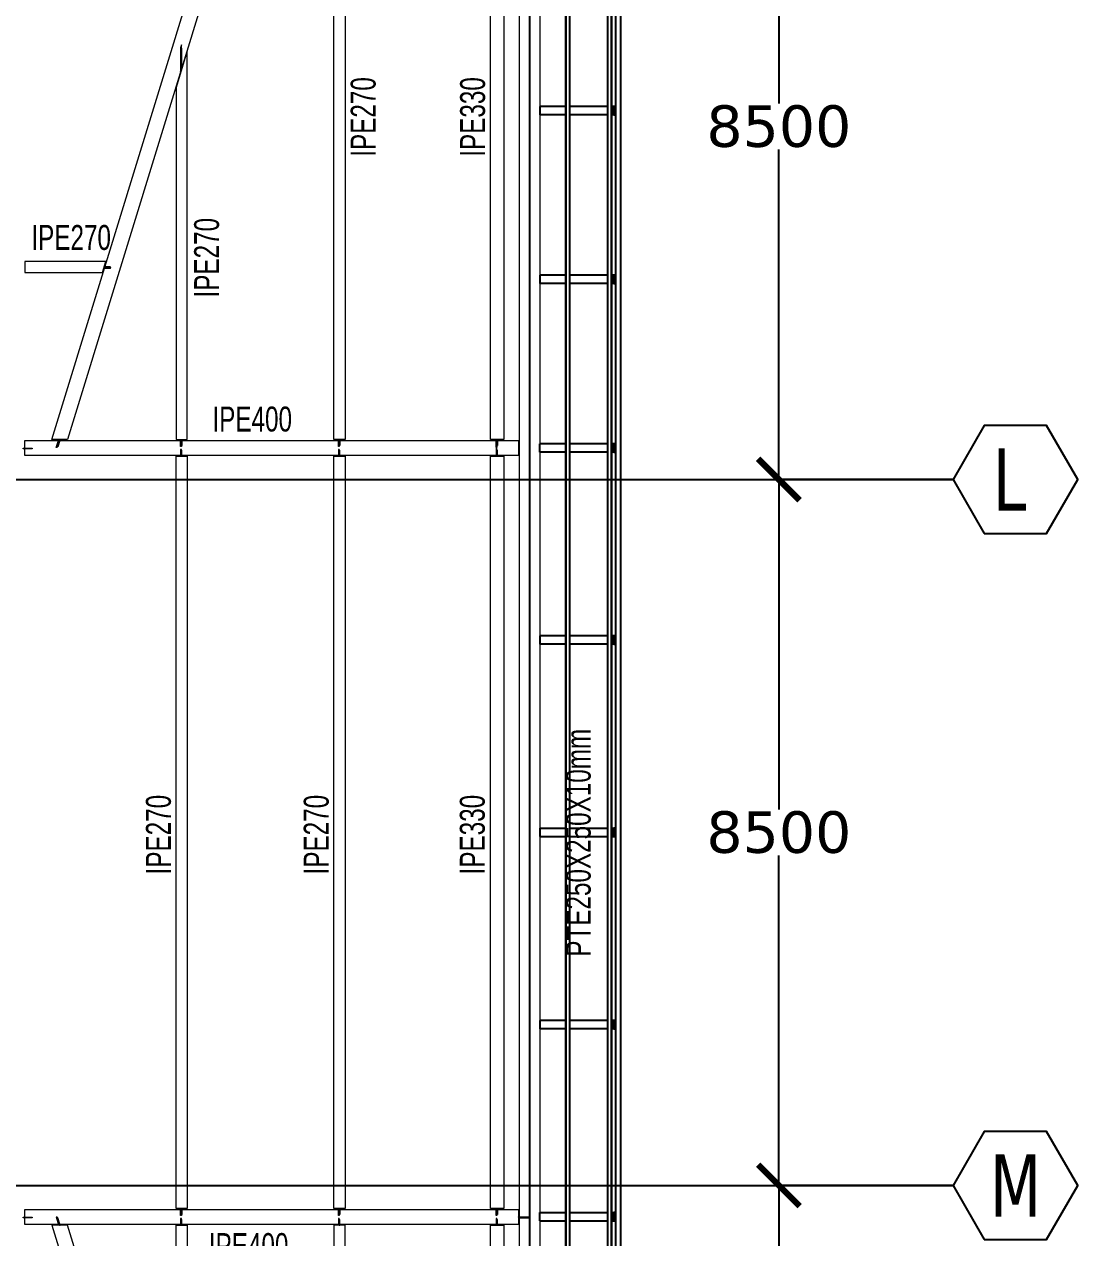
# Model space of a CAD drawing. Header units: millimetres. Extents: x -6598 to 74598, y -11659 to 33736.
# Drawn here: x 61915 to 74598, y 7870 to 22481 of the extents above; entities that cross this region are included whole.
import ezdxf
from ezdxf.enums import TextEntityAlignment as Align

# ---------------------------------------------------------------- set-up
doc = ezdxf.new("R2010")
doc.units = ezdxf.units.MM
for name, color, linetype, lineweight in [('0-1', 250, 'Continuous', 5), ('E_B_PLACA-1', 10, 'Continuous', 25), ('E_B_PLACA-2', 31, 'Continuous', 25), ('E_TEXTO', 3, 'Continuous', 9), ('E_VIGAS-1', 31, 'Continuous', 25), ('E_VIGAS-2', 10, 'Continuous', 25), ('HCB-VIGAS', 4, 'Continuous', 15)]:
    doc.layers.add(name, color=color, linetype=linetype, lineweight=lineweight)
for name, color, linetype in [('COTAS', 8, 'Continuous'), ('HCB-EJES', 1, 'Continuous'), ('HCB-ROTULOS', 2, 'Continuous')]:
    doc.layers.add(name, color=color, linetype=linetype)
doc.styles.add('Arial Narrow_1', font='', dxfattribs={"width": 0.85, "height": 0.3})
doc.styles.add('ROMANT', font='romant.shx', dxfattribs={"width": 0.8})
doc.styles.add('VERDANA', font='verdana.ttf')
doc.styles.get('Arial Narrow_1').set_extended_font_data('Arial Narrow')
doc.dimstyles.new('1.125', dxfattribs={"dimscale": 0, "dimtxt": 500, "dimasz": 500, "dimexe": 4, "dimexo": 4, "dimgap": 15, "dimtad": 0, "dimdec": 0, "dimzin": 4, "dimdsep": 46, "dimtxsty": 'ROMANT', "dimblk": 'ARCHTICK', "dimcen": -10, "dimclrd": 256, "dimclrt": 3, "dimadec": 0, "dimazin": 0, "dimtfac": 1, "dimtdec": 0, "dimtix": 1, "dimtmove": 0, "dimatfit": 0, "dimldrblk": 'OBLIQUE', "dimfxl": 0.05, "dimtolj": 1, "dimtzin": 0, "dimarcsym": 0})

# ---------------------------------------------------------------- blocks, each defined once
blk = doc.blocks.new('EST_SFM_VIGA-METALICA-SECCION-C - EST_SFM_VIGA-METALICA-UPN100-1529792-_34_00m_N_E_-NIVEL-9 DOC')
at = {"layer": 'E_VIGAS-2'}
for p, q in [((13.831, 0.032), (-13.129, 0.032)), ((-13.047, -0.018), (13.749, -0.018))]:
    blk.add_line(p, q, dxfattribs=at)
blk = doc.blocks.new('EST_SFM_VIGA-METALICA-SECCION-C - EST_SFM_VIGA-METALICA-UPN100-1530878-_34_00m_N_E_-NIVEL-9 DOC')
at = {"layer": 'E_VIGAS-2'}
for p, q in [((14.54, 0.018), (-14.294, 0.018)), ((-14.294, -0.032), (14.54, -0.032))]:
    blk.add_line(p, q, dxfattribs=at)
blk = doc.blocks.new('EST_SFM_VIGA-METALICA-SECCION-C - EST_SFM_VIGA-METALICA-UPN160-1529890-_34_00m_N_E_-NIVEL-9 DOC')
at = {"layer": 'E_VIGAS-1'}
for p, q in [((14.442, 0.018), (-14.49, 0.018)), ((-14.485, -0.047), (14.437, -0.047))]:
    blk.add_line(p, q, dxfattribs=at)
blk = doc.blocks.new('DCTIB_CNI_EST_MOD-1A-FAC_0001_rvt-1-_34_00m_N_E_-NIVEL-9 DOC')
at = {"layer": 'E_B_PLACA-1'}
for p, q in [((-5.177, 167.83), (-5.177, 138.995)), ((-5.727, 140.014), (-5.727, 166.81))]:
    blk.add_line(p, q, dxfattribs=at)
at = {"layer": 'E_B_PLACA-2'}
for p, q in [((-5.177, 138.995), (-5.177, 167.83)), ((-5.727, 166.81), (-5.727, 140.014))]:
    blk.add_line(p, q, dxfattribs=at)
at = {"layer": 'E_VIGAS-1'}
for p, q in [((-6.037, 162.052), (-6.037, 162.152)), ((-5.727, 162.152), (-6.037, 162.152)), ((-5.727, 162.052), (-6.037, 162.052)), ((-5.149, 162.152), (-5.177, 162.152)), ((-5.149, 162.052), (-5.177, 162.052)), ((-5.149, 162.152), (-5.149, 162.052)), ((-5.149, 162.052), (-5.149, 162.152)), ((-5.149, 162.152), (-5.148, 162.152)), ((-5.148, 162.052), (-5.149, 162.052)), ((-5.148, 162.152), (-5.148, 162.115)), ((-5.129, 162.152), (-5.148, 162.152)), ((-5.148, 162.105), (-5.143, 162.105)), ((-5.143, 162.105), (-5.148, 162.105)), ((-5.148, 162.105), (-5.143, 162.105)), ((-5.143, 162.1), (-5.148, 162.1)), ((-5.143, 162.1), (-5.148, 162.1)), ((-5.148, 162.1), (-5.143, 162.1)), ((-5.148, 162.09), (-5.148, 162.052)), ((-5.148, 162.052), (-5.129, 162.052)), ((-5.143, 162.105), (-5.129, 162.105)), ((-5.129, 162.1), (-5.143, 162.1)), ((-6.037, 160.023), (-6.037, 160.123)), ((-5.727, 160.123), (-6.037, 160.123)), ((-5.727, 160.023), (-6.037, 160.023)), ((-5.149, 160.123), (-5.177, 160.123)), ((-5.149, 160.023), (-5.177, 160.023)), ((-5.149, 160.123), (-5.149, 160.023)), ((-5.149, 160.023), (-5.149, 160.123)), ((-5.149, 160.123), (-5.148, 160.123)), ((-5.148, 160.023), (-5.149, 160.023)), ((-5.148, 160.123), (-5.148, 160.085)), ((-5.129, 160.123), (-5.148, 160.123)), ((-5.148, 160.075), (-5.143, 160.075)), ((-5.143, 160.075), (-5.148, 160.075)), ((-5.148, 160.075), (-5.143, 160.075)), ((-5.143, 160.07), (-5.148, 160.07)), ((-5.143, 160.07), (-5.148, 160.07)), ((-5.148, 160.07), (-5.143, 160.07)), ((-5.148, 160.06), (-5.148, 160.023)), ((-5.148, 160.023), (-5.129, 160.023)), ((-5.143, 160.075), (-5.129, 160.075)), ((-5.129, 160.07), (-5.143, 160.07)), ((-6.038, 157.993), (-6.038, 158.093)), ((-5.727, 158.093), (-6.038, 158.093)), ((-5.149, 158.093), (-5.177, 158.093)), ((-5.149, 158.093), (-5.149, 157.993)), ((-5.149, 157.993), (-5.149, 158.093)), ((-5.149, 158.093), (-5.148, 158.093)), ((-5.148, 158.093), (-5.148, 158.055)), ((-5.129, 158.093), (-5.148, 158.093)), ((-5.727, 157.993), (-6.038, 157.993)), ((-5.149, 157.993), (-5.177, 157.993)), ((-5.148, 157.993), (-5.149, 157.993)), ((-5.148, 158.045), (-5.143, 158.045)), ((-5.143, 158.045), (-5.148, 158.045)), ((-5.148, 158.045), (-5.143, 158.045)), ((-5.143, 158.04), (-5.148, 158.04)), ((-5.143, 158.04), (-5.148, 158.04)), ((-5.148, 158.04), (-5.143, 158.04)), ((-5.148, 158.03), (-5.148, 157.993)), ((-5.148, 157.993), (-5.129, 157.993)), ((-5.143, 158.045), (-5.129, 158.045)), ((-5.129, 158.04), (-5.143, 158.04)), ((-6.037, 155.678), (-6.037, 155.778)), ((-5.727, 155.778), (-6.037, 155.778)), ((-5.149, 155.778), (-5.177, 155.778)), ((-5.149, 155.778), (-5.149, 155.678)), ((-5.149, 155.678), (-5.149, 155.778)), ((-5.149, 155.778), (-5.148, 155.778)), ((-5.148, 155.778), (-5.148, 155.741)), ((-5.129, 155.778), (-5.148, 155.778)), ((-5.727, 155.678), (-6.037, 155.678)), ((-5.149, 155.678), (-5.177, 155.678)), ((-5.148, 155.678), (-5.149, 155.678)), ((-5.148, 155.731), (-5.143, 155.731)), ((-5.143, 155.731), (-5.148, 155.731)), ((-5.148, 155.731), (-5.143, 155.731)), ((-5.143, 155.725), (-5.148, 155.725)), ((-5.143, 155.725), (-5.148, 155.725)), ((-5.148, 155.725), (-5.143, 155.725)), ((-5.148, 155.716), (-5.148, 155.678)), ((-5.148, 155.678), (-5.129, 155.678)), ((-5.143, 155.731), (-5.129, 155.731)), ((-5.129, 155.725), (-5.143, 155.725)), ((-6.037, 153.364), (-6.037, 153.464)), ((-6.037, 153.464), (-5.727, 153.464)), ((-5.177, 153.464), (-5.149, 153.464)), ((-5.149, 153.464), (-5.149, 153.364)), ((-5.149, 153.464), (-5.148, 153.464)), ((-5.149, 153.364), (-5.149, 153.464)), ((-5.129, 153.464), (-5.148, 153.464)), ((-5.148, 153.464), (-5.148, 153.426)), ((-5.148, 153.417), (-5.143, 153.417)), ((-5.143, 153.417), (-5.148, 153.417)), ((-5.148, 153.417), (-5.143, 153.417)), ((-5.143, 153.411), (-5.148, 153.411)), ((-5.143, 153.411), (-5.148, 153.411)), ((-5.148, 153.411), (-5.143, 153.411)), ((-5.143, 153.417), (-5.129, 153.417)), ((-5.129, 153.411), (-5.143, 153.411)), ((-6.037, 153.364), (-5.727, 153.364)), ((-5.177, 153.364), (-5.149, 153.364)), ((-5.148, 153.364), (-5.149, 153.364)), ((-5.148, 153.401), (-5.148, 153.364)), ((-5.148, 153.364), (-5.129, 153.364)), ((-6.037, 151.049), (-6.037, 151.149)), ((-5.727, 151.149), (-6.037, 151.149)), ((-5.149, 151.149), (-5.177, 151.149)), ((-5.149, 151.149), (-5.149, 151.049)), ((-5.149, 151.049), (-5.149, 151.149)), ((-5.149, 151.149), (-5.148, 151.149)), ((-5.148, 151.149), (-5.148, 151.112)), ((-5.129, 151.149), (-5.148, 151.149)), ((-5.148, 151.102), (-5.143, 151.102)), ((-5.143, 151.102), (-5.148, 151.102)), ((-5.148, 151.102), (-5.143, 151.102)), ((-5.143, 151.097), (-5.148, 151.097)), ((-5.143, 151.097), (-5.148, 151.097)), ((-5.148, 151.097), (-5.143, 151.097)), ((-5.148, 151.087), (-5.148, 151.049)), ((-5.143, 151.102), (-5.129, 151.102)), ((-5.129, 151.097), (-5.143, 151.097)), ((-5.727, 151.049), (-6.037, 151.049)), ((-5.149, 151.049), (-5.177, 151.049)), ((-5.148, 151.049), (-5.149, 151.049)), ((-5.148, 151.049), (-5.129, 151.049)), ((-6.038, 148.735), (-6.038, 148.835)), ((-6.038, 148.835), (-5.727, 148.835)), ((-5.177, 148.835), (-5.149, 148.835)), ((-5.149, 148.835), (-5.149, 148.735)), ((-5.149, 148.835), (-5.148, 148.835)), ((-5.149, 148.735), (-5.149, 148.835)), ((-5.129, 148.835), (-5.148, 148.835)), ((-5.148, 148.835), (-5.148, 148.798)), ((-5.148, 148.788), (-5.143, 148.788)), ((-5.143, 148.788), (-5.148, 148.788)), ((-5.148, 148.788), (-5.143, 148.788)), ((-5.143, 148.782), (-5.148, 148.782)), ((-5.143, 148.782), (-5.148, 148.782)), ((-5.148, 148.782), (-5.143, 148.782)), ((-5.148, 148.772), (-5.148, 148.735)), ((-5.143, 148.788), (-5.129, 148.788)), ((-5.129, 148.782), (-5.143, 148.782)), ((-6.038, 148.735), (-5.727, 148.735)), ((-5.177, 148.735), (-5.149, 148.735)), ((-5.148, 148.735), (-5.149, 148.735)), ((-5.148, 148.735), (-5.129, 148.735))]:
    blk.add_line(p, q, dxfattribs=at)
for points, knots in [([(-5.148, 162.115), (-5.148, 162.114), (-5.148, 162.113), (-5.147, 162.111), (-5.147, 162.109), (-5.146, 162.107), (-5.145, 162.106), (-5.143, 162.105), (-5.143, 162.105)], [0, 0, 0, 0, 0.142857, 0.285714, 0.428571, 0.571429, 0.785714, 1, 1, 1, 1]), ([(-5.143, 162.1), (-5.143, 162.1), (-5.144, 162.1), (-5.145, 162.099), (-5.146, 162.098), (-5.147, 162.096), (-5.147, 162.095), (-5.147, 162.094), (-5.148, 162.093), (-5.148, 162.091), (-5.148, 162.09)], [0, 0, 0, 0, 0.142857, 0.285714, 0.428571, 0.571429, 0.678571, 0.732143, 0.785714, 1, 1, 1, 1]), ([(-5.148, 160.085), (-5.148, 160.084), (-5.148, 160.083), (-5.147, 160.081), (-5.147, 160.079), (-5.146, 160.077), (-5.145, 160.076), (-5.143, 160.075), (-5.143, 160.075)], [0, 0, 0, 0, 0.142857, 0.285714, 0.428571, 0.571429, 0.785714, 1, 1, 1, 1]), ([(-5.143, 160.07), (-5.143, 160.07), (-5.144, 160.07), (-5.145, 160.069), (-5.146, 160.068), (-5.147, 160.067), (-5.147, 160.065), (-5.147, 160.064), (-5.148, 160.063), (-5.148, 160.061), (-5.148, 160.06)], [0, 0, 0, 0, 0.142857, 0.285714, 0.428571, 0.571429, 0.678571, 0.732143, 0.785714, 1, 1, 1, 1]), ([(-5.148, 158.055), (-5.148, 158.054), (-5.148, 158.053), (-5.147, 158.051), (-5.147, 158.049), (-5.146, 158.047), (-5.145, 158.046), (-5.143, 158.045), (-5.143, 158.045)], [0, 0, 0, 0, 0.142857, 0.285714, 0.428571, 0.571429, 0.785714, 1, 1, 1, 1]), ([(-5.143, 158.04), (-5.143, 158.04), (-5.144, 158.04), (-5.145, 158.039), (-5.146, 158.038), (-5.147, 158.037), (-5.147, 158.035), (-5.147, 158.034), (-5.148, 158.033), (-5.148, 158.031), (-5.148, 158.03)], [0, 0, 0, 0, 0.142857, 0.285714, 0.428571, 0.571429, 0.678571, 0.732143, 0.785714, 1, 1, 1, 1]), ([(-5.148, 155.741), (-5.148, 155.74), (-5.148, 155.738), (-5.147, 155.736), (-5.147, 155.734), (-5.146, 155.732), (-5.145, 155.731), (-5.143, 155.731), (-5.143, 155.731)], [0, 0, 0, 0, 0.142857, 0.285714, 0.428571, 0.571429, 0.785714, 1, 1, 1, 1]), ([(-5.143, 155.725), (-5.143, 155.725), (-5.144, 155.725), (-5.145, 155.725), (-5.146, 155.724), (-5.147, 155.722), (-5.147, 155.721), (-5.147, 155.72), (-5.148, 155.718), (-5.148, 155.717), (-5.148, 155.716)], [0, 0, 0, 0, 0.142857, 0.285714, 0.428571, 0.571429, 0.678571, 0.732143, 0.785714, 1, 1, 1, 1]), ([(-5.148, 153.426), (-5.148, 153.426), (-5.148, 153.424), (-5.147, 153.422), (-5.147, 153.42), (-5.146, 153.418), (-5.145, 153.417), (-5.143, 153.417), (-5.143, 153.417)], [0, 0, 0, 0, 0.142857, 0.285714, 0.428571, 0.571429, 0.785714, 1, 1, 1, 1]), ([(-5.143, 153.411), (-5.143, 153.411), (-5.144, 153.411), (-5.145, 153.41), (-5.146, 153.409), (-5.147, 153.408), (-5.147, 153.406), (-5.147, 153.405), (-5.147, 153.404), (-5.148, 153.403), (-5.148, 153.403)], [0, 0, 0, 0, 0.1428571, 0.2857143, 0.4285714, 0.5714286, 0.6785714, 0.7321429, 0.7857143, 0.9003096, 0.9003096, 0.9003096, 0.9003096]), ([(-5.148, 151.112), (-5.148, 151.111), (-5.148, 151.11), (-5.147, 151.107), (-5.147, 151.105), (-5.146, 151.104), (-5.145, 151.102), (-5.143, 151.102), (-5.143, 151.102)], [0, 0, 0, 0, 0.142857, 0.285714, 0.428571, 0.571429, 0.785714, 1, 1, 1, 1]), ([(-5.143, 151.097), (-5.143, 151.097), (-5.144, 151.096), (-5.145, 151.096), (-5.146, 151.095), (-5.147, 151.093), (-5.147, 151.092), (-5.147, 151.091), (-5.148, 151.089), (-5.148, 151.088), (-5.148, 151.087)], [0, 0, 0, 0, 0.142857, 0.285714, 0.428571, 0.571429, 0.678571, 0.732143, 0.785714, 1, 1, 1, 1]), ([(-5.148, 148.798), (-5.148, 148.797), (-5.148, 148.795), (-5.147, 148.793), (-5.147, 148.791), (-5.146, 148.789), (-5.145, 148.788), (-5.143, 148.788), (-5.143, 148.788)], [0, 0, 0, 0, 0.142857, 0.285714, 0.428571, 0.571429, 0.785714, 1, 1, 1, 1]), ([(-5.143, 148.782), (-5.143, 148.782), (-5.144, 148.782), (-5.145, 148.781), (-5.146, 148.78), (-5.147, 148.779), (-5.147, 148.778), (-5.147, 148.777), (-5.148, 148.775), (-5.148, 148.774), (-5.148, 148.772)], [0, 0, 0, 0, 0.142857, 0.285714, 0.428571, 0.571429, 0.678571, 0.732143, 0.785714, 1, 1, 1, 1])]:
    blk.add_open_spline(points, degree=3, knots=knots, dxfattribs=at)
at = {"layer": 'E_VIGAS-2'}
for p, q in [((-5.227, 162.152), (-5.677, 162.152)), ((-5.227, 162.052), (-5.677, 162.052)), ((-5.227, 160.123), (-5.677, 160.123)), ((-5.227, 160.023), (-5.677, 160.023)), ((-5.227, 158.093), (-5.677, 158.093)), ((-5.227, 157.993), (-5.677, 157.993)), ((-5.227, 155.778), (-5.677, 155.778)), ((-5.227, 155.678), (-5.677, 155.678)), ((-5.677, 153.464), (-5.227, 153.464)), ((-5.677, 153.364), (-5.227, 153.364)), ((-5.227, 151.149), (-5.677, 151.149)), ((-5.227, 151.049), (-5.677, 151.049)), ((-5.677, 148.835), (-5.227, 148.835)), ((-5.677, 148.735), (-5.227, 148.735))]:
    blk.add_line(p, q, dxfattribs=at)
at = {"layer": 'E_VIGAS-1'}
for name, p, rotation in [('EST_SFM_VIGA-METALICA-SECCION-C - EST_SFM_VIGA-METALICA-UPN160-1529890-_34_00m_N_E_-NIVEL-9 DOC', (-5.082, 153.388), 269.9999999999999), ('EST_SFM_VIGA-METALICA-SECCION-C - EST_SFM_VIGA-METALICA-UPN100-1530878-_34_00m_N_E_-NIVEL-9 DOC', (-5.195, 153.535), 270), ('EST_SFM_VIGA-METALICA-SECCION-C - EST_SFM_VIGA-METALICA-UPN100-1529792-_34_00m_N_E_-NIVEL-9 DOC', (-5.709, 153.763), 270.0000000000001)]:
    blk.add_blockref(name, p, dxfattribs=dict(at, rotation=rotation))
blk = doc.blocks.new('_ArchTick')
at = {"color": 0, "linetype": 'ByBlock', "const_width": 0.15}
blk.add_lwpolyline([(-0.5, -0.5), (0.5, 0.5)], dxfattribs=at)
blk = doc.blocks.new('*D449')
at = {"layer": 'COTAS', "color": 0, "lineweight": -2, "transparency": 16777216}
for p, q in [((73094, 25500), (70996, 25500)), ((73094, 17000), (70996, 17000))]:
    blk.add_line(p, q, dxfattribs=at)
at = {"layer": 'COTAS', "lineweight": -2, "transparency": 16777216}
for p, q in [((71000, 25500), (71000, 21526)), ((71000, 17000), (71000, 20974))]:
    blk.add_line(p, q, dxfattribs=at)
at = {"layer": 'Defpoints', "color": 0, "transparency": 16777216}
for p in [(71000, 25500), (73098, 25500), (73098, 17000)]:
    blk.add_point(p, dxfattribs=at)
at = {"layer": 'COTAS', "lineweight": -2, "transparency": 16777216, "xscale": 500, "yscale": 500, "zscale": 500}
for p, rotation in [((71000, 25500), 90), ((71000, 17000), 270)]:
    blk.add_blockref('_ArchTick', p, dxfattribs=dict(at, rotation=rotation))
at = {"layer": 'COTAS', "color": 3, "transparency": 16777216, "insert": (71000, 21250), "char_height": 500, "attachment_point": 5, "rotation": 0.01, "style": 'VERDANA'}
blk.add_mtext('\\A1;8500', dxfattribs=at)
blk = doc.blocks.new('_Oblique')
at = {"color": 0, "linetype": 'ByBlock', "lineweight": -2}
blk.add_line((-0.5, -0.5), (0.5, 0.5), dxfattribs=at)
blk = doc.blocks.new('*D450')
at = {"layer": 'COTAS', "color": 0, "lineweight": -2, "transparency": 16777216}
for p, q in [((73094, 17000), (70996, 17000)), ((73094, 8500), (70996, 8500))]:
    blk.add_line(p, q, dxfattribs=at)
at = {"layer": 'COTAS', "lineweight": -2, "transparency": 16777216}
for p, q in [((71000, 17000), (71000, 13026)), ((71000, 8500), (71000, 12474))]:
    blk.add_line(p, q, dxfattribs=at)
at = {"layer": 'Defpoints', "color": 0, "transparency": 16777216}
for p in [(73098, 17000), (71000, 8500), (73098, 8500)]:
    blk.add_point(p, dxfattribs=at)
at = {"layer": 'COTAS', "lineweight": -2, "transparency": 16777216, "xscale": 500, "yscale": 500, "zscale": 500}
for p, rotation in [((71000, 17000), 90), ((71000, 8500), 270)]:
    blk.add_blockref('_ArchTick', p, dxfattribs=dict(at, rotation=rotation))
at = {"layer": 'COTAS', "color": 3, "transparency": 16777216, "insert": (71000, 12750), "char_height": 500, "attachment_point": 5, "rotation": 0.01, "style": 'VERDANA'}
blk.add_mtext('\\A1;8500', dxfattribs=at)
blk = doc.blocks.new('*D451')
at = {"layer": 'COTAS', "color": 0, "lineweight": -2, "transparency": 16777216}
for p, q in [((73094, 8500), (70996, 8500)), ((73094, 0), (70996, 0))]:
    blk.add_line(p, q, dxfattribs=at)
at = {"layer": 'COTAS', "lineweight": -2, "transparency": 16777216}
for p, q in [((71000, 8500), (71000, 4526)), ((71000, 0), (71000, 3974))]:
    blk.add_line(p, q, dxfattribs=at)
at = {"layer": 'Defpoints', "color": 0, "transparency": 16777216}
for p in [(71000, 8500), (73098, 8500), (73098, 0)]:
    blk.add_point(p, dxfattribs=at)
at = {"layer": 'COTAS', "lineweight": -2, "transparency": 16777216, "xscale": 500, "yscale": 500, "zscale": 500}
for p, rotation in [((71000, 8500), 90), ((71000, 0), 270)]:
    blk.add_blockref('_ArchTick', p, dxfattribs=dict(at, rotation=rotation))
at = {"layer": 'COTAS', "color": 3, "transparency": 16777216, "insert": (71000, 4250), "char_height": 500, "attachment_point": 5, "rotation": 0.01, "style": 'VERDANA'}
blk.add_mtext('\\A1;8500', dxfattribs=at)

msp = doc.modelspace()

# ---------------------------------------------------------------- linework, layer by layer
at = {"layer": 'HCB-EJES'}
for p, q in [((68000.1, -5780.2), (68000.1, 31280.5)), ((-5098.2, 17000), (73098.4, 17000)), ((-5098.2, 8500), (73098.4, 8500))]:
    msp.add_line(p, q, dxfattribs=at)
at = {"layer": 'HCB-ROTULOS'}
for points in [[(73473.4, 16350.5), (74223.4, 16350.5), (74598.4, 17000), (74223.4, 17649.5), (73473.4, 17649.5), (73098.4, 17000)], [(73473.4, 7850.5), (74223.4, 7850.5), (74598.4, 8500), (74223.4, 9149.5), (73473.4, 9149.5), (73098.4, 8500)]]:
    msp.add_lwpolyline(points, close=True, dxfattribs=at)
at = {"layer": 'HCB-VIGAS'}
for points in [[(64844.2, 25315.4), (62436.2, 17479.8), (62248, 17479.8), (64655.9, 25315.4)], [(67875, 235.1), (68125, 236.3), (68125.1, 25266.3), (67875.1, 25265.1)], [(65642.6, 24590.2), (65777.6, 24590.2), (65777.6, 17480.2), (65642.6, 17480.2)], [(67687.9, 17480.2), (67527.9, 17480.2), (67527.9, 24590.2), (67687.9, 24590.2)], [(63806.9, 22231.7), (63796.8, 22198.8), (63796.7, 21907.1), (63806.8, 21939.5)], [(63742.6, 17480.2), (63877.6, 17480.2), (63877.6, 22160), (63742.6, 21720.7)], [(63806.8, 21929.6), (63813.4, 21951), (63813.3, 22194.7), (63806.7, 22194.7)], [(61920.1, 19490.1), (62855.7, 19490.1), (62897.2, 19625.1), (61920.1, 19625.1)], [(62877.4, 19560.8), (62875.5, 19554.4), (62946.6, 19554.5), (62946.6, 19560.7)], [(62955.2, 19544.5), (62958.3, 19554.3), (62885.5, 19554.4), (62882.4, 19544.4)], [(67865.1, 17290.2), (61920.1, 17290.2), (61920.1, 17470.2), (67865.1, 17470.2)], [(62309.4, 17384.5), (62298.9, 17384.5), (62325.2, 17470.2), (62335.7, 17470.2)], [(62338.6, 17479.8), (62345.5, 17479.8), (62318.6, 17392.1), (62312.3, 17394.1)], [(63806.8, 17398.8), (63796.8, 17398.8), (63796.8, 17470.2), (63806.8, 17470.2)], [(63806.8, 17480.2), (63813.4, 17480.2), (63813.4, 17408.8), (63806.8, 17408.8)], [(65706.8, 17398.8), (65696.8, 17398.8), (65696.8, 17470.2), (65706.8, 17470.2)], [(65706.8, 17480.2), (65713.4, 17480.2), (65713.4, 17408.8), (65706.8, 17408.8)], [(67604.6, 17384.5), (67594.6, 17384.5), (67594.6, 17470.2), (67604.6, 17470.2)], [(67604.6, 17480.2), (67611.2, 17480.2), (67611.2, 17408.8), (67604.6, 17408.8)], [(61900.2, 17375.9), (62010.2, 17375.9), (62010.2, 17369.9), (61900.2, 17369.9)], [(63742.6, 17280.2), (63877.6, 17280.2), (63877.6, 8220.2), (63742.6, 8220.2)], [(63806.8, 17361.7), (63796.8, 17361.7), (63796.8, 17290.2), (63806.8, 17290.2)], [(63806.8, 17280.2), (63813.4, 17280.2), (63813.4, 17351.7), (63806.8, 17351.7)], [(65642.6, 17280.2), (65777.6, 17280.2), (65777.6, 8220.2), (65642.6, 8220.2)], [(65706.8, 17361.7), (65696.8, 17361.7), (65696.8, 17290.2), (65706.8, 17290.2)], [(65706.8, 17280.2), (65713.4, 17280.2), (65713.4, 17351.7), (65706.8, 17351.7)], [(67687.9, 8220.2), (67527.9, 8220.2), (67527.9, 17280.2), (67687.9, 17280.2)], [(67604.6, 17375.9), (67594.6, 17375.9), (67594.6, 17290.2), (67604.6, 17290.2)], [(67604.6, 17280.2), (67611.2, 17280.2), (67611.2, 17351.7), (67604.6, 17351.7)], [(67865.1, 8030.2), (61920.1, 8030.2), (61920.1, 8210.2), (67865.1, 8210.2)], [(63806.8, 8138.7), (63796.8, 8138.7), (63796.8, 8210.2), (63806.8, 8210.2)], [(63806.8, 8220.2), (63813.4, 8220.2), (63813.4, 8148.7), (63806.8, 8148.7)], [(65706.8, 8138.7), (65696.8, 8138.7), (65696.8, 8210.2), (65706.8, 8210.2)], [(65706.8, 8220.2), (65713.4, 8220.2), (65713.4, 8148.7), (65706.8, 8148.7)], [(67604.6, 8138.7), (67594.6, 8138.7), (67594.6, 8210.2), (67604.6, 8210.2)], [(67604.6, 8220.2), (67611.2, 8220.2), (67611.2, 8148.7), (67604.6, 8148.7)], [(61900.2, 8115.9), (62010.2, 8115.9), (62010.2, 8109.9), (61900.2, 8109.9)], [(62309.4, 8115.9), (62298.9, 8115.9), (62325.3, 8030.2), (62335.7, 8030.2)], [(62338.7, 8020.6), (62345.6, 8020.6), (62318.6, 8108.3), (62312.3, 8106.3)], [(63806.8, 8101.7), (63796.8, 8101.7), (63796.8, 8030.2), (63806.8, 8030.2)], [(63806.8, 8020.2), (63813.4, 8020.2), (63813.4, 8091.7), (63806.8, 8091.7)], [(65706.8, 8101.7), (65696.8, 8101.7), (65696.8, 8030.2), (65706.8, 8030.2)], [(65706.8, 8020.2), (65713.4, 8020.2), (65713.4, 8091.7), (65706.8, 8091.7)], [(67604.6, 8101.7), (67594.6, 8101.7), (67594.6, 8030.2), (67604.6, 8030.2)], [(67604.6, 8020.2), (67611.2, 8020.2), (67611.2, 8091.7), (67604.6, 8091.7)], [(67865, 8123.3), (67988.3, 8123.4), (67988.3, 8117.2), (67865, 8117.1)], [(67875, 8107.2), (67875, 8117.2), (68000.1, 8117.2), (68000.1, 8107.2)], [(64844.6, 183.8), (62436.2, 8020.6), (62248.1, 8020.6), (64656.3, 183.8)], [(63742.6, 8020.2), (63877.6, 8020.2), (63877.4, 3341.1), (63742.6, 3779.9)], [(65642.6, 895.3), (65777.6, 895.3), (65777.6, 8020.2), (65642.6, 8020.2)], [(67687.9, 895.2), (67527.9, 895.2), (67527.9, 8020.2), (67687.9, 8020.2)]]:
    msp.add_lwpolyline(points, close=True, dxfattribs=at)

# ---------------------------------------------------------------- block references
at = {"layer": '0-1', "xscale": 1000, "yscale": 1000, "zscale": 1000}
msp.add_blockref('DCTIB_CNI_EST_MOD-1A-FAC_0001_rvt-1-_34_00m_N_E_-NIVEL-9 DOC', (74162.2, -140662.4), dxfattribs=at)

# ---------------------------------------------------------------- texts
at = {"layer": 'E_TEXTO', "char_height": 300, "attachment_point": 1, "rotation": 90, "style": 'Arial Narrow_1'}
for s, insert, width in [('IPE270', (65845.2, 20885.8), 1206.139), ('IPE330', (67162.4, 20885.8), 1206.139), ('IPE270', (63960.3, 19191.1), 1206.139), ('PTE250X250X10mm', (68434.6, 11254), 3434.429), ('IPE270', (63380, 12244.7), 1206.139), ('IPE270', (65280, 12244.7), 1206.139), ('IPE330', (67159, 12244.7), 1206.139)]:
    msp.add_mtext(s, dxfattribs=dict(at, insert=insert, width=width))
at = {"layer": 'E_TEXTO', "char_height": 300, "width": 1206.139, "attachment_point": 1, "style": 'Arial Narrow_1'}
for s, insert in [('IPE270', (62000.4, 20063.9)), ('IPE400', (64180.6, 17877.4)), ('IPE400', (64137, 7925.8))]:
    msp.add_mtext(s, dxfattribs=dict(at, insert=insert))
at = {"layer": 'HCB-ROTULOS', "color": 4, "style": 'VERDANA', "width": 0.7}
for s, p in [('L', (73777.9, 17000)), ('M', (73848.4, 8500))]:
    msp.add_text(s, height=750, dxfattribs=at).set_placement(p, align=Align.MIDDLE_CENTER)

# ---------------------------------------------------------------- dimensions: what is measured, and where the dimension line sits
at = {"layer": 'COTAS'}
for base, p1, p2, angle, picture, middle in [((71000.1, 25500), (73098.4, 17000), (73098.4, 25500), 270, '*D449', (71000.1, 21250)), ((71000.1, 8500), (73098.4, 17000), (73098.4, 8500), 90, '*D450', (71000.1, 12750)), ((71000.1, 8500), (73098.4, 0), (73098.4, 8500), 270, '*D451', (71000.1, 4250))]:
    dim = msp.add_linear_dim(base=base, p1=p1, p2=p2, angle=angle, dimstyle='1.125', override={"dimscale": 1, "dimtxsty": 'VERDANA'}, dxfattribs=at)
    dim.commit()
    dim.dimension.update_dxf_attribs({"geometry": picture, "text_midpoint": middle, "text_rotation": 0.01})

doc.saveas('drawing.dxf')
